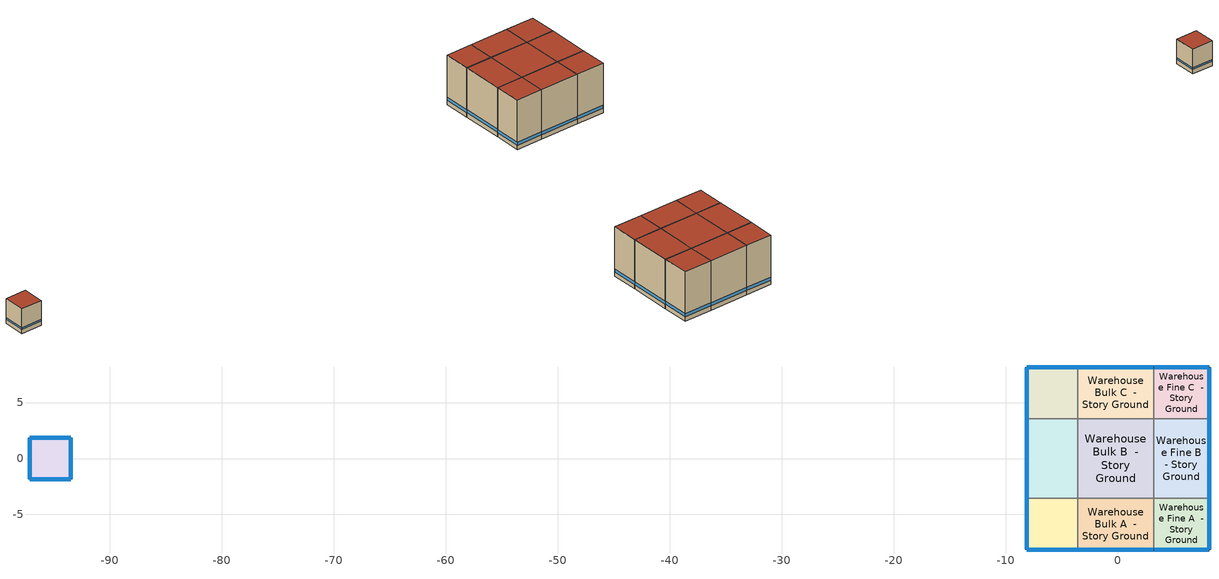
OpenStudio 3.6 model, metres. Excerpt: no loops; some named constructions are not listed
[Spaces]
Warehouse Bulk A end_a - Story Ground
 floor ground (Foundation F 126 Perim 914 Area 209): -8.14,-8.14 -8.14,-3.57 -3.57,-3.57 -3.57,-8.14 z0
 wall outside: -8.14,-3.57 -8.14,-8.14 -3.57,-8.14 z0:8.53
 wall to Warehouse Bulk B end_a - Story Ground: -3.57,-3.57 -8.14,-3.57 z0:8.53
 wall to Warehouse Bulk A  - Story Ground: -3.57,-8.14 -3.57,-3.57 z0:8.53
 window (Window U-0.75 SHGC 0.65): -8.14,-3.59 -8.14,-8.11 / -8.11,-8.14 -3.59,-8.14 z0.76:1.28
 roof outside: -3.57,-8.14 -3.57,-3.57 -8.14,-3.57 -8.14,-8.14 z8.53
Warehouse Bulk B end_a - Story Ground
 floor ground (Foundation F 126 Perim 714 Area 3263): -8.14,-3.57 -8.14,3.57 -3.57,3.57 -3.57,-3.57 z0
 wall outside: -8.14,3.57 -8.14,-3.57 z0:8.53
 wall to Warehouse Bulk C end_a - Story Ground: -3.57,3.57 -8.14,3.57 z0:8.53
 wall to Warehouse Bulk B  - Story Ground: -3.57,-3.57 -3.57,3.57 z0:8.53
 window (Window U-0.75 SHGC 0.65): -8.14,3.54 -8.14,-3.54 z0.76:1.28
 roof outside: -3.57,-3.57 -3.57,3.57 -8.14,3.57 -8.14,-3.57 z8.53
Warehouse Bulk C end_a - Story Ground
 floor ground (Foundation F 126 Perim 914 Area 209): -8.14,3.57 -8.14,8.14 -3.57,8.14 -3.57,3.57 z0
 wall outside: -3.57,8.14 -8.14,8.14 -8.14,3.57 z0:8.53
 wall to Warehouse Bulk C  - Story Ground: -3.57,3.57 -3.57,8.14 z0:8.53
 window (Window U-0.75 SHGC 0.65): -8.14,8.11 -8.14,3.59 / -3.59,8.14 -8.11,8.14 z0.76:1.28
 roof outside: -3.57,3.57 -3.57,8.14 -8.14,8.14 -8.14,3.57 z8.53
Warehouse Bulk A  - Story Ground
 floor ground (Foundation F 126 Perim 677 Area 3097): -3.57,-8.14 -3.57,-3.57 3.21,-3.57 3.21,-8.14 z0
 wall outside: -3.57,-8.14 3.21,-8.14 z0:8.53
 wall to Warehouse Bulk B  - Story Ground: 3.21,-3.57 -3.57,-3.57 z0:8.53
 wall to Warehouse Fine A  - Story Ground: 3.21,-8.14 3.21,-3.57 z0:8.53
 window (Window U-0.75 SHGC 0.65): -3.54,-8.14 3.18,-8.14 z0.76:1.28
 roof outside: 3.21,-8.14 3.21,-3.57 -3.57,-3.57 -3.57,-8.14 z8.53
Warehouse Bulk B  - Story Ground
 floor ground (Foundation F 126 Perim 0 Area 4835): -3.57,-3.57 -3.57,3.57 3.21,3.57 3.21,-3.57 z0
 wall to Warehouse Bulk C  - Story Ground: 3.21,3.57 -3.57,3.57 z0:8.53
 wall to Warehouse Fine B  - Story Ground: 3.21,-3.57 3.21,3.57 z0:8.53
 roof outside: 3.21,-3.57 3.21,3.57 -3.57,3.57 -3.57,-3.57 z8.53
Warehouse Bulk C  - Story Ground
 floor ground (Foundation F 126 Perim 677 Area 3097): -3.57,3.57 -3.57,8.14 3.21,8.14 3.21,3.57 z0
 wall outside: 3.21,8.14 -3.57,8.14 z0:8.53
 wall to Warehouse Fine C  - Story Ground: 3.21,3.57 3.21,8.14 z0:8.53
 window (Window U-0.75 SHGC 0.65): 3.18,8.14 -3.54,8.14 z0.76:1.28
 roof outside: 3.21,3.57 3.21,8.14 -3.57,8.14 -3.57,3.57 z8.53
Warehouse Fine A  - Story Ground
 floor ground (Foundation F 126 Perim 951 Area 2256): 3.21,-8.14 3.21,-3.57 8.14,-3.57 8.14,-8.14 z0
 wall outside: 3.21,-8.14 8.14,-8.14 8.14,-3.57 z0:8.53
 wall to Warehouse Fine B  - Story Ground: 8.14,-3.57 3.21,-3.57 z0:8.53
 window (Window U-0.75 SHGC 0.65): 3.23,-8.14 8.11,-8.14 / 8.14,-8.11 8.14,-3.59 z0.76:1.28
 roof outside: 8.14,-8.14 8.14,-3.57 3.21,-3.57 3.21,-8.14 z8.53
Warehouse Fine B  - Story Ground
 floor ground (Foundation F 126 Perim 714 Area 3521): 3.21,-3.57 3.21,3.57 8.14,3.57 8.14,-3.57 z0
 wall outside: 8.14,-3.57 8.14,3.57 z0:8.53
 wall to Warehouse Fine C  - Story Ground: 8.14,3.57 3.21,3.57 z0:8.53
 window (Window U-0.75 SHGC 0.65): 8.14,-3.54 8.14,3.54 z0.76:1.28
 roof outside: 8.14,-3.57 8.14,3.57 3.21,3.57 3.21,-3.57 z8.53
Warehouse Fine C  - Story Ground
 floor ground (Foundation F 126 Perim 951 Area 2256): 3.21,3.57 3.21,8.14 8.14,8.14 8.14,3.57 z0
 wall outside: 8.14,3.57 8.14,8.14 3.21,8.14 z0:8.53
 window (Window U-0.75 SHGC 0.65): 8.11,8.14 3.23,8.14 / 8.14,3.59 8.14,8.11 z0.76:1.28
 roof outside: 8.14,3.57 8.14,8.14 3.21,8.14 3.21,3.57 z8.53
Warehouse Office  - Story Ground
 floor ground (Foundation F 126 Perim 1478 Area 1366): -93.48,-1.85 -97.18,-1.85 -97.18,1.85 -93.48,1.85 z0
 wall outside: -97.18,-1.85 -93.48,-1.85 -93.48,1.85 -97.18,1.85 -97.18,-1.85 z0:4.27
 window (Window U-0.75 SHGC 0.65): -93.51,1.85 -97.15,1.85 / -97.18,1.82 -97.18,-1.82 / -93.48,-1.82 -93.48,1.82 / -97.15,-1.85 -93.51,-1.85 z0.76:1.02
 roof outside: -93.48,1.85 -97.18,1.85 -97.18,-1.85 -93.48,-1.85 z4.27
[Schedule:Ruleset]
Name | Default Day Schedule | Summer Design Day Schedule | Winter Design Day Schedule
Warehouse Bldg Equip | Warehouse Bldg Equip Default | Warehouse Bldg Equip Summer Design Day | Warehouse Bldg Equip Winter Design Day
Clothing Schedule | Clothing Schedule Default Winter Clothes
Warehouse BLDG_LIGHT_OFFICE_SCH | Warehouse BLDG_LIGHT_OFFICE_SCH Default | Warehouse BLDG_LIGHT_OFFICE_SCH Summer Design Day | Warehouse BLDG_LIGHT_OFFICE_SCH Winter Design Day
Warehouse Office_Plug_SCH | Warehouse Office_Plug_SCH Default | Warehouse Office_Plug_SCH Summer Design Day | Warehouse Office_Plug_SCH Winter Design Day
[Schedule:Day]
Warehouse Bldg Occ WntrDsn|Wknd Day: Yes, 10, 15, 0, 24, 0, 0
Warehouse BLDG_LIGHT_STORAGE_SCH Wkdy Day: Yes, 4, 30, 0.1, 4, 40, 0.183333, 4, 50, 0.266667, 5, 0, 0.35, 5, 10, 0.433333, 5, 20, 0.516667, 5, 30, 0.6, 5, 40, 0.625, 5, 50, 0.65, 6, 0, 0.675, 6, 10, 0.7, 6, 20, 0.725, 6, 30, 0.75, 6, 40, 0.766667, 6, 50, 0.783333, 7, 0, 0.8, 7, 10, 0.816667, 7, 20, 0.833333, 7, 30, 0.85, 16, 15, 0.85, 16, 25, 0.833333, 16, 35, 0.816667, 16, 45, 0.8, 16, 55, 0.783333, 17, 5, 0.766667, 17, 15, 0.75, 17, 25, 0.725, 17, 35, 0.7, 17, 45, 0.675, 17, 55, 0.65, 18, 5, 0.625, 18, 15, 0.6, 18, 25, 0.516667, 18, 35, 0.433333, 18, 45, 0.35, 18, 55, 0.266667, 19, 5, 0.183333, 19, 15, 0.1, 24, 0, 0.1
Warehouse Bldg Equip Default: Yes, 6, 0, 0.25, 17, 45, 1, 24, 0, 0.25
Warehouse Bldg Equip Summer Design Day; Warehouse Bldg Equip Winter Design Day: 8, 0, 0.25, 17, 0, 1, 24, 0, 0.25
Warehouse Bldg Equip Wknd|Hol Day: Yes, 10, 15, 0.25, 24, 0, 0.25
Always On Default; Clothing Schedule Default Winter Clothes; Warehouse BLDG_LIGHT_OFFICE_SCH Summer Design Day; Warehouse Office_Plug_SCH Summer Design Day; Infiltration HVAC Off Schedule Schedule Day 0 1: 24, 0, 1
Clothing Schedule Summer Clothes: 24, 0, 0.5
Air Velocity Schedule Default: 24, 0, 0.2
Work Efficiency Schedule Default; Warehouse BLDG_LIGHT_OFFICE_SCH Winter Design Day; Warehouse Office_Plug_SCH Winter Design Day; 10 Zone PVAV Occ Sch Sunday 3: 24, 0, 0
Warehouse BLDG_LIGHT_OFFICE_SCH Default: Yes, 10, 15, 0.18, 24, 0, 0.18
Warehouse BLDG_LIGHT_OFFICE_SCH Wkdy Day: Yes, 3, 30, 0.18, 3, 39, 0.18279, 3, 49, 0.185581, 3, 59, 0.188371, 4, 9, 0.191161, 4, 19, 0.193952, 4, 30, 0.196742, 4, 40, 0.22383, 4, 50, 0.250917, 5, 0, 0.278005, 5, 10, 0.305093, 5, 20, 0.33218, 5, 30, 0.359268, 5, 40, 0.409166, 5, 50, 0.459065, 6, 0, 0.508963, 6, 10, 0.558861, 6, 20, 0.60876, 6, 30, 0.658658, 10, 52, 0.658658, 11, 2, 0.645827, 11, 12, 0.632996, 11, 22, 0.620165, 11, 32, 0.607334, 11, 42, 0.594503, 11, 52, 0.581672, 12, 2, 0.594503, 12, 12, 0.607334, 12, 22, 0.620165, 12, 32, 0.632996, 12, 42, 0.645827, 12, 52, 0.658658, 17, 15, 0.658658, 17, 25, 0.635847, 17, 35, 0.613037, 17, 45, 0.590226, 17, 55, 0.567415, 18, 5, 0.544605, 18, 15, 0.521794, 18, 25, 0.464828, 18, 35, 0.407863, 18, 45, 0.350897, 18, 55, 0.293931, 19, 5, 0.236966, 19, 15, 0.18, 24, 0, 0.18
Warehouse Office_Plug_SCH Default: Yes, 10, 15, 0.25545, 24, 0, 0.25545
Warehouse Office_Plug_SCH Wkdy Day: Yes, 3, 30, 0.25545, 3, 39, 0.261343, 3, 49, 0.267236, 3, 59, 0.273128, 4, 9, 0.279021, 4, 19, 0.284914, 4, 30, 0.290807, 4, 40, 0.323118, 4, 50, 0.35543, 5, 0, 0.387742, 5, 10, 0.420054, 5, 20, 0.452366, 5, 30, 0.484677, 5, 40, 0.565457, 5, 50, 0.646237, 6, 0, 0.727016, 6, 10, 0.807796, 6, 20, 0.888575, 6, 30, 0.969355, 17, 15, 0.969355, 17, 25, 0.888575, 17, 35, 0.807796, 17, 45, 0.727016, 17, 55, 0.646237, 18, 5, 0.565457, 18, 15, 0.484677, 18, 25, 0.446473, 18, 35, 0.408268, 18, 45, 0.370064, 18, 55, 0.331859, 19, 5, 0.293655, 19, 15, 0.25545, 24, 0, 0.25545
Warehouse HtgSetp Sat Day: Yes, 4, 15, 21.1, 16, 15, 18.3222, 24, 0, 21.1
Warehouse HtgSetp Sun Day: Yes, 10, 15, 18.3222, 24, 0, 18.3222
Warehouse Cooling Setpoint Sat Day: Yes, 2, 15, 24, 18, 15, 24, 24, 0, 24
Warehouse Cooling Setpoint Wkdy|SmrDsn Day: Yes, 4, 0, 24, 17, 45, 24, 24, 0, 24
Building Hours of Operation NonResidential Sunday: 10, 15, 0, 23, 30, 1, 24, 0, 0
autogen Warehouse Activity 0_day_sch: Yes, 24, 0, 120
autogen Warehouse ClgSetp BulkStorage 0_day_sch: Yes, 24, 0, 50
autogen Warehouse ClgSetp FineStorage 0_day_sch: Yes, 24, 0, 26.7
autogen Warehouse HtgSetp BulkStorage 0_day_sch: Yes, 24, 0, 7.2
autogen Warehouse HtgSetp FineStorage 0_day_sch: Yes, 24, 0, 15.56
[Schedule:Rule] Rule Order=0; Date Specification Type=DateRange; Start Day=1
Name | Schedule Ruleset | Day Schedule | Apply Sunday | Apply Saturday | Start Month | End Month | End Day | Apply Monday | Apply Tuesday | Apply Wednesday | Apply Thursday | Apply Friday
Schedule Rule 4 | Warehouse Bldg Equip | Warehouse Bldg Equip Wknd|Hol Day | Yes | Yes | 1 | 12 | 31
Schedule Rule 5 | Clothing Schedule | Clothing Schedule Summer Clothes |  |  | 5 | 9 | 30
Schedule Rule 6 | Warehouse BLDG_LIGHT_OFFICE_SCH | Warehouse BLDG_LIGHT_OFFICE_SCH Wkdy Day |  |  | 1 | 12 | 31 | Yes | Yes | Yes | Yes | Yes
Schedule Rule 7 | Warehouse Office_Plug_SCH | Warehouse Office_Plug_SCH Wkdy Day |  |  | 1 | 12 | 31 | Yes | Yes | Yes | Yes | Yes
